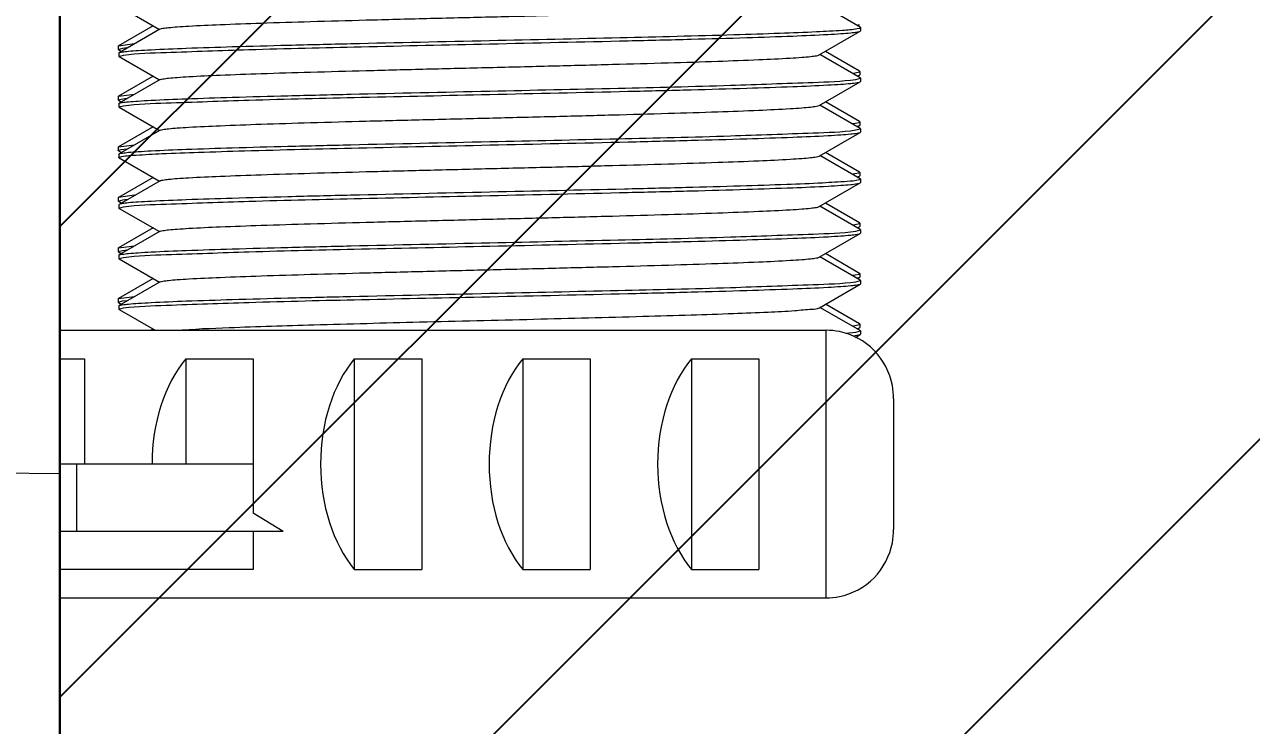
# Model space of a CAD drawing. Header units: millimetres. Extents: x 6110 to 6704, y -2661 to -1821.
# Drawn here: x 6597.21 to 6606.31, y -2371.53 to -2366.34 of the extents above; entities that cross this region are included whole.
import ezdxf

# ---------------------------------------------------------------- set-up
doc = ezdxf.new("R2010")
doc.units = ezdxf.units.MM
doc.header["$LTSCALE"] = 0.1
doc.layers.get('0').update_dxf_attribs({"lineweight": 15})
doc.layers.add('DIM', color=3, linetype='Continuous', lineweight=9)
doc.layers.add('hatch', color=2, linetype='Continuous')
doc.styles.get("Standard").update_dxf_attribs({"font": 'arial.ttf'})
doc.dimstyles.new('ISO-25', dxfattribs={"dimtxt": 2.5, "dimasz": 2.5, "dimexe": 1.25, "dimexo": 0.625, "dimtad": 1, "dimlfac": 5, "dimtxsty": 'Standard', "dimcen": 2.5, "dimadec": 0, "dimazin": 0, "dimtfac": 1, "dimtmove": 0, "dimatfit": 3, "dimfxl": 0, "dimarcsym": 0})

# ---------------------------------------------------------------- blocks, each defined once
blk = doc.blocks.new('*D73')
at = {"layer": 'Defpoints', "color": 0}
for p in [(6597.4737, -2347.1671), (6597.4668, -2377.265), (6632.3533, -2377.265)]:
    blk.add_point(p, dxfattribs=at)
at = {"layer": 'DIM', "color": 0, "lineweight": -2}
for p, q in [((6598.0987, -2347.1671), (6633.6033, -2347.1671)), ((6632.3533, -2351.1671), (6632.3533, -2373.265)), ((6598.0918, -2377.265), (6633.6033, -2377.265))]:
    blk.add_line(p, q, dxfattribs=at)
at = {"layer": 'DIM', "color": 0}
for points in [[(6631.6866, -2351.1671), (6633.0199, -2351.1671), (6632.3533, -2347.1671)], [(6631.6866, -2373.265), (6633.0199, -2373.265), (6632.3533, -2377.265)]]:
    blk.add_solid(points, dxfattribs=at)
at = {"layer": 'DIM', "color": 0, "insert": (6629.686, -2362.2161), "char_height": 4, "attachment_point": 5, "rotation": 90}
blk.add_mtext('120', dxfattribs=at)
blk = doc.blocks.new('*D99')
at = {"layer": 'Defpoints', "color": 0}
for p in [(6632.3533, -2377.265), (6566.7189, -2381.7823), (6632.3533, -2381.7823)]:
    blk.add_point(p, dxfattribs=at)
at = {"layer": 'DIM', "color": 0, "lineweight": -2}
for p, q in [((6632.3533, -2372.265), (6632.3533, -2367.265)), ((6631.7283, -2377.265), (6631.1033, -2377.265)), ((6632.3533, -2377.265), (6632.3533, -2381.7823)), ((6567.3439, -2381.7823), (6633.6033, -2381.7823)), ((6632.3533, -2386.7823), (6632.3533, -2399.7342))]:
    blk.add_line(p, q, dxfattribs=at)
at = {"layer": 'DIM', "color": 0}
for points in [[(6631.5199, -2372.265), (6633.1866, -2372.265), (6632.3533, -2377.265)], [(6631.5199, -2386.7823), (6633.1866, -2386.7823), (6632.3533, -2381.7823)]]:
    blk.add_solid(points, dxfattribs=at)
at = {"layer": 'DIM', "color": 0, "insert": (6629.1754, -2395.7583), "char_height": 5, "attachment_point": 5, "rotation": 90}
blk.add_mtext('18', dxfattribs=at)

msp = doc.modelspace()

# ---------------------------------------------------------------- hatches: boundary and pattern name
at = {"layer": 'hatch'}
h = msp.add_hatch(dxfattribs=at)
h.set_pattern_fill('ANSI31', color=256, scale=0.777568)
h.set_pattern_definition([(45, (5809.2703, -2562.4971), (-1.7456907, 1.7456907), [])])
edge = h.paths.add_edge_path()
edge.add_spline(control_points=[(6597.4753, -2327.6311), (6597.5331, -2327.6451), (6597.6353, -2327.6615), (6597.7761, -2327.6615), (6597.8566, -2327.6514), (6597.8936, -2327.6448)], knot_values=[0, 0, 0, 0, 0.423775, 0.732216, 1, 1, 1, 1], degree=3, periodic=0)
edge.add_line((6597.5166, -2327.6369), (6597.9333, -2327.6369))
edge.add_arc((6597.7003, -2326.5693), 1.0927, 280.19055, 282.31636, ccw=False)
edge.add_spline(control_points=[(6597.8936, -2327.6448), (6597.8566, -2327.6514), (6597.7761, -2327.6615), (6597.6353, -2327.6615), (6597.5331, -2327.6451), (6597.4753, -2327.6311)], knot_values=[0, 0, 0, 0, 0.267784, 0.576225, 1, 1, 1, 1], degree=3, periodic=0)
edge.add_line((6597.4668, -2327.6762), (6597.4668, -2329.6212))
edge.add_line((6597.4668, -2329.6212), (6597.5166, -2329.6212))
edge.add_spline(control_points=[(6597.8936, -2329.6133), (6597.8566, -2329.6067), (6597.7761, -2329.5966), (6597.6353, -2329.5966), (6597.5331, -2329.613), (6597.4753, -2329.627)], knot_values=[0, 0, 0, 0, 0.267789, 0.576235, 1, 1, 1, 1], degree=3, periodic=0)
edge.add_line((6599.0317, -2329.4097), (6599.2169, -2329.4097))
edge.add_ellipse((6599.6335, -2328.629), major_axis=(0, -1), ratio=0.666667, start_angle=218.68219, end_angle=321.31781, ccw=False)
edge.add_line((6598.6491, -2327.6369), (6597.5166, -2327.6369))
edge.add_spline(control_points=[(6597.4753, -2327.6311), (6597.5331, -2327.6451), (6597.6353, -2327.6615), (6597.7761, -2327.6615), (6597.8566, -2327.6514), (6597.8936, -2327.6448)], knot_values=[0, 0, 0, 0, 0.423775, 0.732216, 1, 1, 1, 1], degree=3, periodic=0)
edge.add_arc((6597.7003, -2326.5693), 1.0927, 280.19055, 282.31636)
edge.add_line((6597.9333, -2327.6369), (6605.717, -2327.6369))
edge.add_line((6605.717, -2327.6369), (6605.717, -2329.6212))
edge.add_line((6605.717, -2329.6212), (6597.5166, -2329.6212))
edge.add_spline(control_points=[(6597.8936, -2329.6133), (6597.8566, -2329.6067), (6597.7761, -2329.5966), (6597.6353, -2329.5966), (6597.5331, -2329.613), (6597.4753, -2329.627)], knot_values=[0, 0, 0, 0, 0.267789, 0.576235, 1, 1, 1, 1], degree=3, periodic=0)
edge.add_line((6597.4753, -2329.627), (6597.4668, -2329.6291))
edge.add_line((6597.4668, -2329.6291), (6597.4668, -2342.6294))
edge.add_line((6597.4668, -2342.6294), (6597.4753, -2342.6314))
edge.add_spline(control_points=[(6597.4753, -2342.6314), (6597.5331, -2342.6454), (6597.6353, -2342.6618), (6597.7761, -2342.6618), (6597.8566, -2342.6518), (6597.8936, -2342.6451)], knot_values=[0, 0, 0, 0, 0.423775, 0.732216, 1, 1, 1, 1], degree=3, periodic=0)
edge.add_line((6597.5166, -2342.6372), (6597.9333, -2342.6372))
edge.add_arc((6597.7003, -2341.5697), 1.0927, 280.19055, 282.31636, ccw=False)
edge.add_spline(control_points=[(6597.8936, -2342.6451), (6597.8566, -2342.6518), (6597.7761, -2342.6618), (6597.6353, -2342.6618), (6597.5331, -2342.6454), (6597.4753, -2342.6314)], knot_values=[0, 0, 0, 0, 0.267784, 0.576225, 1, 1, 1, 1], degree=3, periodic=0)
edge.add_line((6597.4668, -2342.6765), (6597.4668, -2344.6216))
edge.add_line((6597.4668, -2344.6216), (6597.5166, -2344.6216))
edge.add_spline(control_points=[(6597.8936, -2344.6136), (6597.8566, -2344.607), (6597.7761, -2344.5969), (6597.6353, -2344.5969), (6597.5331, -2344.6133), (6597.4753, -2344.6273)], knot_values=[0, 0, 0, 0, 0.267789, 0.576235, 1, 1, 1, 1], degree=3, periodic=0)
edge.add_line((6599.0317, -2344.41), (6599.2169, -2344.41))
edge.add_ellipse((6599.6335, -2343.6294), major_axis=(0, -1), ratio=0.666667, start_angle=218.68219, end_angle=321.31781, ccw=False)
edge.add_line((6598.6491, -2342.6372), (6597.5166, -2342.6372))
edge.add_spline(control_points=[(6597.4753, -2342.6314), (6597.5331, -2342.6454), (6597.6353, -2342.6618), (6597.7761, -2342.6618), (6597.8566, -2342.6518), (6597.8936, -2342.6451)], knot_values=[0, 0, 0, 0, 0.423775, 0.732216, 1, 1, 1, 1], degree=3, periodic=0)
edge.add_arc((6597.7003, -2341.5697), 1.0927, 280.19055, 282.31636)
edge.add_line((6597.9333, -2342.6372), (6605.717, -2342.6372))
edge.add_line((6605.717, -2342.6372), (6605.717, -2344.6216))
edge.add_line((6605.717, -2344.6216), (6597.5166, -2344.6216))
edge.add_spline(control_points=[(6597.8936, -2344.6136), (6597.8566, -2344.607), (6597.7761, -2344.5969), (6597.6353, -2344.5969), (6597.5331, -2344.6133), (6597.4753, -2344.6273)], knot_values=[0, 0, 0, 0, 0.267789, 0.576235, 1, 1, 1, 1], degree=3, periodic=0)
edge.add_line((6597.4753, -2344.6273), (6597.4668, -2344.6294))
edge.add_line((6597.4668, -2344.6294), (6597.4668, -2580.4433))
edge.add_line((6597.4668, -2580.4433), (6610.0143, -2580.4433))
edge.add_line((6610.0143, -2580.4433), (6610.0143, -2004.0771))
edge.add_line((6610.0143, -2004.0771), (6597.4668, -2004.0771))
edge.add_line((6597.4668, -2004.0771), (6597.4668, -2327.629))
edge.add_line((6597.4668, -2327.629), (6597.4753, -2327.6311))

# ---------------------------------------------------------------- linework, layer by layer
msp.add_line((6597.4668, -2580.4433), (6597.4668, -2003.4667))
at = {"color": 7, "linetype": 'Continuous'}
for p, q in [((6597.4737, -2459.113), (6597.4737, -2347.1671)), ((6597.9083, -2366.1986), (6598.2075, -2366.3714)), ((6603.4044, -2366.3555), (6603.1056, -2366.1829)), ((6598.1599, -2366.3439), (6597.9031, -2366.4922)), ((6598.2116, -2366.369), (6597.9083, -2366.5444)), ((6603.1011, -2366.5606), (6603.4044, -2366.3852)), ((6603.3823, -2366.3403), (6603.3993, -2366.3354)), ((6603.3824, -2366.366), (6603.4022, -2366.3613)), ((6603.3841, -2366.3441), (6603.3949, -2366.3379)), ((6603.4065, -2366.3579), (6603.4044, -2366.3555)), ((6603.4044, -2366.3852), (6603.4065, -2366.3829)), ((6603.4065, -2366.3579), (6603.4065, -2366.3829)), ((6597.9031, -2366.4922), (6598.0214, -2366.4772)), ((6597.9013, -2366.4943), (6597.9031, -2366.4922)), ((6597.9013, -2366.4943), (6597.9013, -2366.5193)), ((6597.9013, -2366.5193), (6597.9351, -2366.5102)), ((6597.9031, -2366.5214), (6597.9013, -2366.5193)), ((6597.9031, -2366.5214), (6597.9273, -2366.5355)), ((6597.9065, -2366.5465), (6597.9083, -2366.5444)), ((6597.9065, -2366.5465), (6597.9065, -2366.5715)), ((6597.9065, -2366.5715), (6597.9404, -2366.5624)), ((6597.9351, -2366.5102), (6597.9656, -2366.5068)), ((6603.4045, -2366.7305), (6603.1057, -2366.5579)), ((6603.3992, -2366.6806), (6603.1463, -2366.5344)), ((6597.9083, -2366.5736), (6597.9065, -2366.5715)), ((6597.9083, -2366.5736), (6598.2076, -2366.7464)), ((6598.1599, -2366.7189), (6597.903, -2366.8672)), ((6598.2117, -2366.744), (6597.9084, -2366.9194)), ((6603.3491, -2366.695), (6603.3674, -2366.6927)), ((6603.3674, -2366.6927), (6603.3986, -2366.6857)), ((6603.3727, -2366.7425), (6603.4065, -2366.7329)), ((6603.3823, -2366.7152), (6603.3992, -2366.7104)), ((6603.3841, -2366.7191), (6603.395, -2366.7128)), ((6603.4012, -2366.683), (6603.3992, -2366.6806)), ((6603.3992, -2366.7104), (6603.4012, -2366.708)), ((6603.4012, -2366.683), (6603.4012, -2366.708)), ((6603.4065, -2366.7329), (6603.4045, -2366.7305)), ((6603.4065, -2366.7329), (6603.4065, -2366.7579)), ((6603.1012, -2366.9356), (6603.4045, -2366.7602)), ((6603.4045, -2366.7602), (6603.4065, -2366.7579)), ((6597.9012, -2366.8693), (6597.903, -2366.8672)), ((6597.9012, -2366.8693), (6597.9012, -2366.8943)), ((6597.9012, -2366.8943), (6597.9351, -2366.8852)), ((6597.903, -2366.8964), (6597.9012, -2366.8943)), ((6597.903, -2366.8672), (6598.0216, -2366.8521)), ((6597.903, -2366.8964), (6597.9274, -2366.9105)), ((6597.9066, -2366.9215), (6597.9084, -2366.9194)), ((6597.9066, -2366.9215), (6597.9066, -2366.9465)), ((6597.9351, -2366.8852), (6597.9657, -2366.8818)), ((6603.4046, -2367.1055), (6603.1058, -2366.9329)), ((6603.3991, -2367.0556), (6603.1463, -2366.9095)), ((6597.9066, -2366.9465), (6597.9404, -2366.9374)), ((6597.9084, -2366.9486), (6597.9066, -2366.9465)), ((6597.9084, -2366.9486), (6598.2076, -2367.1214)), ((6598.1599, -2367.0938), (6597.903, -2367.2422)), ((6603.3491, -2367.07), (6603.3673, -2367.0677)), ((6603.3673, -2367.0677), (6603.3986, -2367.0607)), ((6603.3728, -2367.1175), (6603.4066, -2367.1079)), ((6603.3824, -2367.0902), (6603.3991, -2367.0854)), ((6603.3842, -2367.094), (6603.395, -2367.0878)), ((6603.4012, -2367.058), (6603.3991, -2367.0556)), ((6603.3991, -2367.0854), (6603.4012, -2367.083)), ((6603.4012, -2367.058), (6603.4012, -2367.083)), ((6603.4066, -2367.1079), (6603.4046, -2367.1055)), ((6603.4066, -2367.1079), (6603.4066, -2367.1329)), ((6598.2118, -2367.119), (6597.9085, -2367.2944)), ((6603.1013, -2367.3106), (6603.4046, -2367.1352)), ((6603.4046, -2367.1352), (6603.4066, -2367.1329)), ((6597.9011, -2367.2443), (6597.903, -2367.2422)), ((6597.9011, -2367.2443), (6597.9011, -2367.2693)), ((6597.9029, -2367.2714), (6597.9011, -2367.2693)), ((6597.9029, -2367.2714), (6597.9274, -2367.2856)), ((6597.903, -2367.2422), (6598.0217, -2367.2271)), ((6597.9056, -2367.266), (6597.9228, -2367.262)), ((6597.9067, -2367.2965), (6597.9085, -2367.2944)), ((6597.9067, -2367.2965), (6597.9067, -2367.3215)), ((6597.9228, -2367.262), (6597.9649, -2367.2568)), ((6603.399, -2367.4306), (6603.1463, -2367.2845)), ((6597.9085, -2367.3236), (6597.9067, -2367.3215)), ((6597.9085, -2367.3236), (6598.2077, -2367.4964)), ((6597.9111, -2367.3182), (6597.9283, -2367.3142)), ((6603.4046, -2367.4805), (6603.1058, -2367.3079)), ((6598.1599, -2367.4688), (6597.9029, -2367.6172)), ((6603.3914, -2367.4382), (6603.3511, -2367.4447)), ((6603.3824, -2367.4652), (6603.399, -2367.4604)), ((6603.3842, -2367.4689), (6603.395, -2367.4627)), ((6603.4011, -2367.433), (6603.3914, -2367.4382)), ((6603.399, -2367.4306), (6603.4011, -2367.433)), ((6603.399, -2367.4604), (6603.4011, -2367.458)), ((6603.4011, -2367.433), (6603.4011, -2367.458)), ((6598.2119, -2367.494), (6597.9086, -2367.6694)), ((6603.1013, -2367.6856), (6603.4046, -2367.5102)), ((6603.4067, -2367.4829), (6603.397, -2367.488)), ((6603.4046, -2367.4805), (6603.4067, -2367.4829)), ((6603.4046, -2367.5102), (6603.4067, -2367.5079)), ((6603.4067, -2367.4829), (6603.4067, -2367.5079)), ((6597.9029, -2367.6172), (6597.901, -2367.6193)), ((6597.901, -2367.6193), (6597.901, -2367.6443)), ((6597.901, -2367.6443), (6597.9349, -2367.6352)), ((6597.9029, -2367.6464), (6597.901, -2367.6443)), ((6598.0223, -2367.6021), (6597.9029, -2367.6172)), ((6597.9029, -2367.6464), (6597.9275, -2367.6607)), ((6597.9349, -2367.6352), (6597.9659, -2367.6317)), ((6603.3989, -2367.8056), (6603.1463, -2367.6596)), ((6597.9086, -2367.6694), (6597.9067, -2367.6715)), ((6597.9067, -2367.6715), (6597.9067, -2367.6965)), ((6597.9067, -2367.6965), (6597.9406, -2367.6874)), ((6597.9086, -2367.6986), (6597.9067, -2367.6965)), ((6597.9086, -2367.6986), (6598.2078, -2367.8714)), ((6603.4047, -2367.8555), (6603.1059, -2367.6829)), ((6603.3492, -2367.8199), (6603.3671, -2367.8177)), ((6603.3671, -2367.8177), (6603.3986, -2367.8106)), ((6603.3825, -2367.8401), (6603.3989, -2367.8354)), ((6603.3843, -2367.8439), (6603.3951, -2367.8376)), ((6603.401, -2367.808), (6603.3989, -2367.8056)), ((6603.3989, -2367.8354), (6603.401, -2367.833)), ((6603.401, -2367.808), (6603.401, -2367.833)), ((6598.1599, -2367.8437), (6597.9028, -2367.9922)), ((6598.212, -2367.869), (6597.9086, -2368.0444)), ((6603.1014, -2368.0606), (6603.4047, -2367.8852)), ((6603.3729, -2367.8675), (6603.4068, -2367.8579)), ((6603.4068, -2367.8579), (6603.4047, -2367.8555)), ((6603.4047, -2367.8852), (6603.4068, -2367.8829)), ((6603.4068, -2367.8579), (6603.4068, -2367.8829)), ((6597.901, -2367.9943), (6597.9028, -2367.9922)), ((6597.901, -2367.9943), (6597.901, -2368.0193)), ((6597.901, -2368.0193), (6597.9348, -2368.0102)), ((6597.9028, -2368.0214), (6597.901, -2368.0193)), ((6597.9028, -2367.9922), (6598.022, -2367.9771)), ((6597.9028, -2368.0214), (6597.9275, -2368.0357)), ((6597.9348, -2368.0102), (6597.966, -2368.0067)), ((6597.9068, -2368.0465), (6597.9086, -2368.0444)), ((6597.9068, -2368.0465), (6597.9068, -2368.0715)), ((6597.9068, -2368.0715), (6597.9407, -2368.0624)), ((6597.9086, -2368.0736), (6597.9068, -2368.0715)), ((6597.9086, -2368.0736), (6598.2079, -2368.2464)), ((6603.4048, -2368.2305), (6603.106, -2368.0579)), ((6603.3989, -2368.1806), (6603.1463, -2368.0346)), ((6603.3671, -2368.1927), (6603.3986, -2368.1856)), ((6603.4009, -2368.183), (6603.3989, -2368.1806)), ((6603.4009, -2368.183), (6603.4009, -2368.208)), ((6598.1599, -2368.2187), (6597.9027, -2368.3672)), ((6598.212, -2368.244), (6597.9087, -2368.4194)), ((6603.1015, -2368.4356), (6603.4048, -2368.2602)), ((6603.373, -2368.2425), (6603.4068, -2368.2329)), ((6603.3825, -2368.2151), (6603.3989, -2368.2104)), ((6603.3843, -2368.2188), (6603.3951, -2368.2126)), ((6603.3989, -2368.2104), (6603.4009, -2368.208)), ((6603.4068, -2368.2329), (6603.4048, -2368.2305)), ((6603.4048, -2368.2602), (6603.4069, -2368.2579)), ((6603.4068, -2368.2329), (6603.4069, -2368.2579)), ((6597.9009, -2368.3693), (6597.9027, -2368.3672)), ((6597.9009, -2368.3693), (6597.9009, -2368.3943)), ((6597.9009, -2368.3943), (6597.9347, -2368.3852)), ((6597.9027, -2368.3672), (6598.0222, -2368.3521)), ((6597.9347, -2368.3852), (6597.966, -2368.3817)), ((6597.9027, -2368.3964), (6597.9009, -2368.3943)), ((6597.9027, -2368.3964), (6597.9275, -2368.4108)), ((6597.9069, -2368.4215), (6597.9087, -2368.4194)), ((6597.9069, -2368.4215), (6597.9069, -2368.4465)), ((6597.9069, -2368.4465), (6597.9407, -2368.4374)), ((6597.9087, -2368.4486), (6597.9069, -2368.4465)), ((6597.9087, -2368.4486), (6598.1764, -2368.6032)), ((6603.4049, -2368.6055), (6603.1061, -2368.4329)), ((6603.3988, -2368.5556), (6603.1463, -2368.4097)), ((6603.367, -2368.5677), (6603.3986, -2368.5605)), ((6603.4008, -2368.558), (6603.3988, -2368.5556)), ((6603.4008, -2368.558), (6603.4008, -2368.583)), ((6597.4737, -2368.6032), (6603.1524, -2368.6032)), ((6598.1599, -2368.5937), (6598.1433, -2368.6032)), ((6603.1524, -2370.5875), (6603.1524, -2368.6032)), ((6603.2955, -2368.6254), (6603.3731, -2368.6175)), ((6603.3556, -2368.6447), (6603.4049, -2368.6352)), ((6603.3697, -2368.6556), (6603.4049, -2368.6352)), ((6603.3731, -2368.6175), (6603.4069, -2368.6079)), ((6603.3826, -2368.5901), (6603.3988, -2368.5854)), ((6603.3843, -2368.5937), (6603.3952, -2368.5875)), ((6603.3988, -2368.5854), (6603.4008, -2368.583)), ((6603.4069, -2368.6079), (6603.4049, -2368.6055)), ((6603.4049, -2368.6352), (6603.4069, -2368.6329)), ((6603.4069, -2368.6079), (6603.4069, -2368.6329)), ((6597.4737, -2368.8148), (6597.6524, -2368.8148)), ((6597.6524, -2368.8148), (6597.6524, -2369.5954)), ((6598.4024, -2368.8148), (6598.9024, -2368.8148)), ((6598.4024, -2368.8148), (6598.4024, -2369.5954)), ((6598.9024, -2368.8148), (6598.9024, -2369.5954)), ((6599.6524, -2368.8148), (6600.1524, -2368.8148)), ((6599.6524, -2368.8148), (6599.6524, -2370.376)), ((6600.1524, -2368.8148), (6600.1524, -2370.376)), ((6600.9024, -2368.8148), (6601.4024, -2368.8148)), ((6600.9024, -2368.8148), (6600.9024, -2370.376)), ((6601.4024, -2368.8148), (6601.4024, -2370.376)), ((6602.1524, -2368.8148), (6602.6524, -2368.8148)), ((6602.1524, -2368.8148), (6602.1524, -2370.376)), ((6602.6524, -2368.8148), (6602.6524, -2370.376)), ((6603.6524, -2369.1113), (6603.6524, -2370.0795)), ((6597.4737, -2369.6674), (6564.9301, -2369.3834)), ((6598.9024, -2369.5954), (6597.4737, -2369.5954)), ((6597.5914, -2369.5954), (6597.5914, -2370.0954)), ((6598.9024, -2369.5954), (6598.9024, -2369.9597)), ((6599.1258, -2370.0954), (6598.9024, -2369.9597)), ((6599.1258, -2370.0954), (6597.4737, -2370.0954)), ((6598.9024, -2370.0954), (6598.9024, -2370.376)), ((6598.9024, -2370.376), (6597.4737, -2370.376)), ((6599.6524, -2370.376), (6600.1524, -2370.376)), ((6600.9024, -2370.376), (6601.4024, -2370.376)), ((6602.1524, -2370.376), (6602.6524, -2370.376)), ((6597.4737, -2370.5875), (6603.1524, -2370.5875))]:
    msp.add_line(p, q, dxfattribs=at)
for centre, radius, start, end in [((6603.2727, -2367.5238), 0.6755, 276.50491, 278.02904), ((6603.2728, -2367.8999), 0.6744, 276.51282, 278.02982), ((6603.1523, -2369.1008), 0.4976, 78.66069, 89.98322), ((6603.1262, -2369.1111), 0.5262, 359.9881, 10.87947), ((6603.1262, -2370.0796), 0.5262, 349.12053, 0.0119), ((6603.1523, -2370.09), 0.4976, 270.01678, 281.33931)]:
    msp.add_arc(centre, radius, start, end, dxfattribs=at)
for centre, end_param in [((6598.8191, -2369.5954), 1.570796), ((6600.0691, -2369.5954), 2.466461), ((6601.3191, -2369.5954), 2.466461), ((6602.5691, -2369.5954), 2.466461)]:
    msp.add_ellipse(centre, major_axis=(0, 1), ratio=0.666667, start_param=0.675132, end_param=end_param, dxfattribs=at)
for points, knots in [([(6598.2116, -2366.369), (6598.2178, -2366.3654), (6598.2399, -2366.3625), (6598.2822, -2366.3565), (6598.3469, -2366.3517), (6598.4739, -2366.3434), (6598.6812, -2366.3341), (6598.9817, -2366.3232), (6599.3433, -2366.3122), (6599.7526, -2366.3011), (6600.1948, -2366.2899), (6600.6538, -2366.2786), (6601.1129, -2366.2673), (6601.5554, -2366.256), (6601.9652, -2366.2446), (6602.3273, -2366.2333), (6602.6286, -2366.222), (6602.8366, -2366.2124), (6602.9643, -2366.2037), (6603.0295, -2366.1986), (6603.0723, -2366.1925), (6603.0947, -2366.1892), (6603.101, -2366.1856)], [0, 0, 0, 0, 0.00439, 0.013218, 0.026459, 0.044005, 0.09135, 0.153549, 0.228348, 0.313027, 0.404507, 0.499462, 0.594436, 0.685976, 0.770752, 0.845681, 0.908041, 0.95557, 0.973216, 0.98656, 0.995498, 1, 1, 1, 1]), ([(6600.6565, -2366.4537), (6600.9791, -2366.4466), (6601.583, -2366.4333), (6602.3006, -2366.4156), (6602.7859, -2366.4001), (6603.0545, -2366.39), (6603.2455, -2366.3791), (6603.3465, -2366.372), (6603.3824, -2366.366)], [0, 0, 0, 0, 0.354882, 0.664388, 0.789386, 0.888955, 0.959903, 1, 1, 1, 1]), ([(6600.6565, -2366.4787), (6600.9991, -2366.4712), (6601.4973, -2366.4603), (6602.1328, -2366.4446), (6602.5399, -2366.4333), (6602.878, -2366.4219), (6603.1111, -2366.4122), (6603.2537, -2366.4035), (6603.3261, -2366.3984), (6603.3731, -2366.3921), (6603.3976, -2366.3891), (6603.4044, -2366.3852)], [0, 0, 0, 0, 0.373761, 0.543507, 0.693389, 0.817936, 0.912607, 0.947622, 0.973976, 0.991458, 1, 1, 1, 1]), ([(6603.4022, -2366.3613), (6603.4025, -2366.3611), (6603.4032, -2366.3609), (6603.4038, -2366.3606), (6603.4041, -2366.3604)], [0, 0, 0, 0, 0.529897, 1, 1, 1, 1]), ([(6603.4041, -2366.3604), (6603.4047, -2366.3601), (6603.4058, -2366.3595), (6603.4065, -2366.3583), (6603.4065, -2366.3579)], [0, 0, 0, 0, 0.609385, 1, 1, 1, 1]), ([(6597.9083, -2366.5444), (6597.9149, -2366.5405), (6597.9392, -2366.5379), (6597.9857, -2366.5317), (6598.0578, -2366.527), (6598.2001, -2366.5186), (6598.4329, -2366.5094), (6598.771, -2366.4984), (6599.1784, -2366.4875), (6599.8146, -2366.4721), (6600.3134, -2366.4612), (6600.6565, -2366.4537)], [0, 0, 0, 0, 0.008332, 0.025641, 0.051856, 0.086762, 0.181308, 0.305846, 0.455821, 0.625742, 1, 1, 1, 1]), ([(6597.9404, -2366.5624), (6598.0452, -2366.5482), (6598.3562, -2366.5392), (6598.9438, -2366.5167), (6599.7439, -2366.4992), (6600.3392, -2366.4857), (6600.6565, -2366.4787)], [0, 0, 0, 0, 0.11681, 0.342641, 0.649679, 1, 1, 1, 1]), ([(6598.2117, -2366.744), (6598.2179, -2366.7404), (6598.24, -2366.7374), (6598.2822, -2366.7315), (6598.347, -2366.7267), (6598.474, -2366.7184), (6598.6813, -2366.7091), (6598.9818, -2366.6982), (6599.3434, -2366.6872), (6599.7527, -2366.6761), (6600.1949, -2366.6649), (6600.6539, -2366.6536), (6601.113, -2366.6423), (6601.5555, -2366.631), (6601.9653, -2366.6196), (6602.3274, -2366.6083), (6602.6287, -2366.597), (6602.8367, -2366.5874), (6602.9644, -2366.5787), (6603.0296, -2366.5736), (6603.0724, -2366.5675), (6603.0947, -2366.5642), (6603.1011, -2366.5606)], [0, 0, 0, 0, 0.004388, 0.013218, 0.026458, 0.044004, 0.091349, 0.153548, 0.228347, 0.313026, 0.404506, 0.499461, 0.594435, 0.685975, 0.770751, 0.84568, 0.90804, 0.95557, 0.973216, 0.98656, 0.995498, 1, 1, 1, 1]), ([(6600.6566, -2366.8287), (6600.9738, -2366.8218), (6601.5691, -2366.8081), (6602.3693, -2366.7902), (6602.9568, -2366.7668), (6603.2679, -2366.7574), (6603.3727, -2366.7425)], [0, 0, 0, 0, 0.350306, 0.657337, 0.883169, 1, 1, 1, 1]), ([(6603.3986, -2366.6857), (6603.3993, -2366.6854), (6603.4004, -2366.6847), (6603.4012, -2366.6835), (6603.4012, -2366.683)], [0, 0, 0, 0, 0.61558, 1, 1, 1, 1]), ([(6597.9084, -2366.9194), (6597.915, -2366.9155), (6597.9393, -2366.9129), (6597.9857, -2366.9067), (6598.0579, -2366.902), (6598.2001, -2366.8936), (6598.433, -2366.8844), (6598.7711, -2366.8734), (6599.1785, -2366.8625), (6599.8147, -2366.8471), (6600.3135, -2366.8362), (6600.6566, -2366.8287)], [0, 0, 0, 0, 0.008332, 0.025641, 0.051856, 0.086762, 0.181308, 0.305846, 0.455821, 0.625742, 1, 1, 1, 1]), ([(6600.6566, -2366.8537), (6600.9991, -2366.8462), (6601.4973, -2366.8353), (6602.1329, -2366.8196), (6602.54, -2366.8083), (6602.8781, -2366.7969), (6603.1111, -2366.7872), (6603.2537, -2366.7785), (6603.3262, -2366.7734), (6603.3732, -2366.7671), (6603.3977, -2366.7641), (6603.4045, -2366.7602)], [0, 0, 0, 0, 0.373761, 0.543507, 0.693389, 0.817936, 0.912607, 0.947622, 0.973976, 0.991458, 1, 1, 1, 1]), ([(6597.9404, -2366.9374), (6598.0453, -2366.9232), (6598.3563, -2366.9142), (6598.9439, -2366.8917), (6599.744, -2366.8742), (6600.3393, -2366.8607), (6600.6566, -2366.8537)], [0, 0, 0, 0, 0.11681, 0.342641, 0.649679, 1, 1, 1, 1]), ([(6598.2118, -2367.119), (6598.218, -2367.1154), (6598.2401, -2367.1125), (6598.2823, -2367.1065), (6598.347, -2367.1017), (6598.4741, -2367.0934), (6598.6814, -2367.0841), (6598.9819, -2367.0732), (6599.3434, -2367.0622), (6599.7527, -2367.0511), (6600.195, -2367.0399), (6600.654, -2367.0286), (6601.1131, -2367.0173), (6601.5556, -2367.006), (6601.9653, -2366.9946), (6602.3275, -2366.9833), (6602.6288, -2366.972), (6602.8368, -2366.9624), (6602.9644, -2366.9537), (6603.0297, -2366.9486), (6603.0724, -2366.9425), (6603.0948, -2366.9392), (6603.1012, -2366.9356)], [0, 0, 0, 0, 0.004388, 0.013217, 0.026459, 0.044004, 0.091348, 0.153548, 0.228346, 0.313026, 0.404506, 0.49946, 0.594435, 0.685975, 0.770751, 0.84568, 0.90804, 0.95557, 0.973214, 0.98656, 0.995496, 1, 1, 1, 1]), ([(6603.3986, -2367.0607), (6603.3993, -2367.0603), (6603.4004, -2367.0597), (6603.4012, -2367.0585), (6603.4012, -2367.058)], [0, 0, 0, 0, 0.613762, 1, 1, 1, 1]), ([(6597.9085, -2367.2944), (6597.9151, -2367.2905), (6597.9393, -2367.2879), (6597.9858, -2367.2817), (6598.0579, -2367.277), (6598.2002, -2367.2686), (6598.4331, -2367.2594), (6598.7712, -2367.2484), (6599.1785, -2367.2375), (6599.8148, -2367.2221), (6600.3136, -2367.2112), (6600.6566, -2367.2037)], [0, 0, 0, 0, 0.008332, 0.025641, 0.051856, 0.086762, 0.181308, 0.305846, 0.455821, 0.625742, 1, 1, 1, 1]), ([(6600.6566, -2367.2037), (6600.9739, -2367.1968), (6601.5692, -2367.1831), (6602.3693, -2367.1652), (6602.9569, -2367.1418), (6603.268, -2367.1324), (6603.3728, -2367.1175)], [0, 0, 0, 0, 0.350306, 0.657337, 0.883169, 1, 1, 1, 1]), ([(6600.6566, -2367.2287), (6600.9992, -2367.2212), (6601.4974, -2367.2103), (6602.1329, -2367.1946), (6602.54, -2367.1833), (6602.8782, -2367.1719), (6603.1112, -2367.1622), (6603.2538, -2367.1535), (6603.3263, -2367.1484), (6603.3733, -2367.1421), (6603.3978, -2367.1391), (6603.4046, -2367.1352)], [0, 0, 0, 0, 0.373761, 0.543507, 0.693389, 0.817936, 0.912607, 0.947622, 0.973976, 0.991458, 1, 1, 1, 1]), ([(6597.9011, -2367.2693), (6597.9011, -2367.2688), (6597.9019, -2367.2677), (6597.903, -2367.2671), (6597.9037, -2367.2668)], [0, 0, 0, 0, 0.378663, 1, 1, 1, 1]), ([(6597.9037, -2367.2668), (6597.904, -2367.2667), (6597.9046, -2367.2664), (6597.9052, -2367.2661), (6597.9056, -2367.266)], [0, 0, 0, 0, 0.47208, 1, 1, 1, 1]), ([(6597.9283, -2367.3142), (6597.9635, -2367.3083), (6598.0631, -2367.3016), (6598.2525, -2367.2911), (6598.5204, -2367.2814), (6599.0065, -2367.2664), (6599.7264, -2367.2491), (6600.3326, -2367.2358), (6600.6566, -2367.2287)], [0, 0, 0, 0, 0.039134, 0.109439, 0.208684, 0.333658, 0.64385, 1, 1, 1, 1]), ([(6597.9067, -2367.3215), (6597.9067, -2367.321), (6597.9075, -2367.3199), (6597.9086, -2367.3193), (6597.9093, -2367.319)], [0, 0, 0, 0, 0.378727, 1, 1, 1, 1]), ([(6597.9093, -2367.319), (6597.9096, -2367.3188), (6597.9102, -2367.3185), (6597.9108, -2367.3183), (6597.9111, -2367.3182)], [0, 0, 0, 0, 0.472123, 1, 1, 1, 1]), ([(6598.2119, -2367.494), (6598.2181, -2367.4904), (6598.2401, -2367.4875), (6598.2824, -2367.4815), (6598.3471, -2367.4767), (6598.4742, -2367.4684), (6598.6815, -2367.4591), (6598.982, -2367.4482), (6599.3435, -2367.4372), (6599.7528, -2367.4261), (6600.195, -2367.4149), (6600.654, -2367.4036), (6601.1131, -2367.3923), (6601.5556, -2367.381), (6601.9654, -2367.3696), (6602.3276, -2367.3583), (6602.6289, -2367.347), (6602.8368, -2367.3374), (6602.9645, -2367.3287), (6603.0297, -2367.3236), (6603.0725, -2367.3175), (6603.0949, -2367.3142), (6603.1012, -2367.3106)], [0, 0, 0, 0, 0.00439, 0.013218, 0.02646, 0.044004, 0.091349, 0.153549, 0.228348, 0.313027, 0.404507, 0.499462, 0.594436, 0.685976, 0.770752, 0.845682, 0.908041, 0.955571, 0.973216, 0.986561, 0.995498, 1, 1, 1, 1]), ([(6603.397, -2367.488), (6603.3678, -2367.4957), (6603.2765, -2367.5011), (6603.098, -2367.5136), (6602.8345, -2367.5232), (6602.4965, -2367.5346), (6602.095, -2367.5455), (6601.4746, -2367.5608), (6600.9896, -2367.5714), (6600.6567, -2367.5787)], [0, 0, 0, 0, 0.033032, 0.099213, 0.19636, 0.32115, 0.469297, 0.635716, 1, 1, 1, 1]), ([(6600.6567, -2367.6037), (6600.9993, -2367.5962), (6601.4975, -2367.5853), (6602.133, -2367.5696), (6602.5401, -2367.5583), (6602.8783, -2367.5469), (6603.1113, -2367.5372), (6603.2539, -2367.5285), (6603.3264, -2367.5234), (6603.3733, -2367.5171), (6603.3979, -2367.5141), (6603.4046, -2367.5102)], [0, 0, 0, 0, 0.373761, 0.543507, 0.693389, 0.817936, 0.912607, 0.947622, 0.973976, 0.991458, 1, 1, 1, 1]), ([(6600.6567, -2367.5787), (6600.3136, -2367.5862), (6599.8148, -2367.5971), (6599.1786, -2367.6125), (6598.7712, -2367.6234), (6598.4331, -2367.6344), (6598.2003, -2367.6436), (6598.058, -2367.652), (6597.9859, -2367.6567), (6597.9394, -2367.6629), (6597.9152, -2367.6655), (6597.9086, -2367.6694)], [0, 0, 0, 0, 0.374264, 0.544187, 0.694158, 0.818695, 0.913241, 0.948145, 0.97436, 0.991669, 1, 1, 1, 1]), ([(6597.9406, -2367.6874), (6598.0455, -2367.6732), (6598.3564, -2367.6642), (6598.944, -2367.6417), (6599.7442, -2367.6242), (6600.3394, -2367.6107), (6600.6567, -2367.6037)], [0, 0, 0, 0, 0.11681, 0.342641, 0.649679, 1, 1, 1, 1]), ([(6598.212, -2367.869), (6598.2182, -2367.8654), (6598.2402, -2367.8624), (6598.2825, -2367.8565), (6598.3472, -2367.8517), (6598.4743, -2367.8434), (6598.6815, -2367.8341), (6598.9821, -2367.8232), (6599.3436, -2367.8122), (6599.7529, -2367.8011), (6600.1951, -2367.7899), (6600.6541, -2367.7786), (6601.1132, -2367.7673), (6601.5557, -2367.756), (6601.9655, -2367.7446), (6602.3276, -2367.7333), (6602.6289, -2367.722), (6602.8369, -2367.7124), (6602.9646, -2367.7037), (6603.0298, -2367.6986), (6603.0726, -2367.6925), (6603.095, -2367.6892), (6603.1013, -2367.6856)], [0, 0, 0, 0, 0.004388, 0.013218, 0.026458, 0.044004, 0.091349, 0.153549, 0.228347, 0.313026, 0.404506, 0.499461, 0.594436, 0.685976, 0.770751, 0.845681, 0.90804, 0.95557, 0.973216, 0.98656, 0.995498, 1, 1, 1, 1]), ([(6603.3986, -2367.8106), (6603.3992, -2367.8103), (6603.4003, -2367.8096), (6603.401, -2367.8085), (6603.401, -2367.808)], [0, 0, 0, 0, 0.61005, 1, 1, 1, 1]), ([(6600.6568, -2367.9537), (6600.9741, -2367.9468), (6601.5693, -2367.9331), (6602.3695, -2367.9152), (6602.957, -2367.8918), (6603.2681, -2367.8824), (6603.3729, -2367.8675)], [0, 0, 0, 0, 0.350306, 0.657337, 0.883169, 1, 1, 1, 1]), ([(6600.6568, -2367.9787), (6600.9994, -2367.9712), (6601.4976, -2367.9603), (6602.1331, -2367.9446), (6602.5402, -2367.9333), (6602.8783, -2367.9219), (6603.1114, -2367.9122), (6603.254, -2367.9035), (6603.3264, -2367.8984), (6603.3734, -2367.8921), (6603.3979, -2367.8891), (6603.4047, -2367.8852)], [0, 0, 0, 0, 0.373761, 0.543507, 0.693389, 0.817936, 0.912607, 0.947622, 0.973976, 0.991458, 1, 1, 1, 1]), ([(6597.9086, -2368.0444), (6597.9153, -2368.0405), (6597.9395, -2368.0379), (6597.986, -2368.0317), (6598.0581, -2368.027), (6598.2004, -2368.0186), (6598.4332, -2368.0094), (6598.7713, -2367.9984), (6599.1787, -2367.9875), (6599.8149, -2367.9721), (6600.3137, -2367.9612), (6600.6568, -2367.9537)], [0, 0, 0, 0, 0.008332, 0.025641, 0.051856, 0.086762, 0.181308, 0.305846, 0.455821, 0.625742, 1, 1, 1, 1]), ([(6597.9407, -2368.0624), (6598.0455, -2368.0482), (6598.3565, -2368.0392), (6598.9441, -2368.0167), (6599.7442, -2367.9992), (6600.3395, -2367.9857), (6600.6568, -2367.9787)], [0, 0, 0, 0, 0.11681, 0.342641, 0.649679, 1, 1, 1, 1]), ([(6598.212, -2368.244), (6598.2182, -2368.2404), (6598.2403, -2368.2375), (6598.2825, -2368.2315), (6598.3473, -2368.2267), (6598.4743, -2368.2184), (6598.6816, -2368.2091), (6598.9821, -2368.1982), (6599.3437, -2368.1872), (6599.753, -2368.1761), (6600.1952, -2368.1649), (6600.6542, -2368.1536), (6601.1133, -2368.1423), (6601.5558, -2368.131), (6601.9656, -2368.1196), (6602.3277, -2368.1083), (6602.629, -2368.097), (6602.837, -2368.0874), (6602.9647, -2368.0787), (6603.0299, -2368.0736), (6603.0727, -2368.0675), (6603.095, -2368.0642), (6603.1014, -2368.0606)], [0, 0, 0, 0, 0.004388, 0.013217, 0.026458, 0.044004, 0.091348, 0.153548, 0.228346, 0.313025, 0.404506, 0.49946, 0.594435, 0.685975, 0.77075, 0.84568, 0.90804, 0.95557, 0.973214, 0.98656, 0.995496, 1, 1, 1, 1]), ([(6603.3986, -2368.1856), (6603.3992, -2368.1852), (6603.4002, -2368.1846), (6603.4009, -2368.1835), (6603.4009, -2368.183)], [0, 0, 0, 0, 0.608158, 1, 1, 1, 1]), ([(6600.6569, -2368.3287), (6600.9741, -2368.3218), (6601.5694, -2368.3081), (6602.3696, -2368.2902), (6602.9571, -2368.2668), (6603.2682, -2368.2574), (6603.373, -2368.2425)], [0, 0, 0, 0, 0.350306, 0.657337, 0.883169, 1, 1, 1, 1]), ([(6600.6569, -2368.3537), (6600.9995, -2368.3462), (6601.4976, -2368.3353), (6602.1332, -2368.3196), (6602.5403, -2368.3083), (6602.8784, -2368.2969), (6603.1114, -2368.2872), (6603.2541, -2368.2785), (6603.3265, -2368.2734), (6603.3735, -2368.2671), (6603.398, -2368.2641), (6603.4048, -2368.2602)], [0, 0, 0, 0, 0.373761, 0.543507, 0.693389, 0.817936, 0.912607, 0.947622, 0.973976, 0.991458, 1, 1, 1, 1]), ([(6597.9087, -2368.4194), (6597.9153, -2368.4155), (6597.9396, -2368.4129), (6597.9861, -2368.4067), (6598.0582, -2368.402), (6598.2004, -2368.3936), (6598.4333, -2368.3844), (6598.7714, -2368.3734), (6599.1788, -2368.3625), (6599.815, -2368.3471), (6600.3138, -2368.3362), (6600.6569, -2368.3287)], [0, 0, 0, 0, 0.008332, 0.025641, 0.051856, 0.086762, 0.181308, 0.305846, 0.455821, 0.625742, 1, 1, 1, 1]), ([(6597.9407, -2368.4374), (6598.0456, -2368.4232), (6598.3566, -2368.4142), (6598.9442, -2368.3917), (6599.7443, -2368.3742), (6600.3396, -2368.3607), (6600.6569, -2368.3537)], [0, 0, 0, 0, 0.11681, 0.342641, 0.649679, 1, 1, 1, 1]), ([(6598.328, -2368.6032), (6598.4598, -2368.5929), (6598.8013, -2368.5793), (6599.4043, -2368.5599), (6600.1578, -2368.5408), (6600.9712, -2368.5209), (6601.6425, -2368.5039), (6602.1356, -2368.4894), (6602.4459, -2368.4794), (6602.7013, -2368.4681), (6602.8969, -2368.4608), (6603.0206, -2368.4461), (6603.0852, -2368.445), (6603.1015, -2368.4356)], [0, 0, 0, 0, 0.083002, 0.214557, 0.3789, 0.556309, 0.725491, 0.800543, 0.866141, 0.920303, 0.961399, 0.988205, 1, 1, 1, 1]), ([(6603.3986, -2368.5605), (6603.3992, -2368.5602), (6603.4002, -2368.5596), (6603.4008, -2368.5585), (6603.4008, -2368.558)], [0, 0, 0, 0, 0.606241, 1, 1, 1, 1]), ([(6603.643, -2369.0118), (6603.6245, -2368.916), (6603.5296, -2368.7308), (6603.3457, -2368.6321), (6603.2501, -2368.6129)], [0, 0, 0, 0, 0.500126, 1, 1, 1, 1]), ([(6603.2501, -2370.5778), (6603.3457, -2370.5586), (6603.5296, -2370.46), (6603.6245, -2370.2747), (6603.643, -2370.1789)], [0, 0, 0, 0, 0.499874, 1, 1, 1, 1])]:
    msp.add_open_spline(points, degree=3, knots=knots, dxfattribs=at)

# ---------------------------------------------------------------- dimensions: what is measured, and where the dimension line sits
at = {"layer": 'DIM'}
for base, p1, p2, text, override, picture, middle in [((6632.3533, -2377.265), (6597.4737, -2347.1671), (6597.4668, -2377.265), '120', {"dimtxt": 4, "dimasz": 4, "dimlfac": 4, "dimadec": 1, "dimfxl": 1.25}, '*D73', (6629.686, -2362.2161)), ((6632.3533, -2381.7823), (6632.3533, -2377.265), (6566.7189, -2381.7823), '18', {"dimtxt": 5, "dimasz": 5, "dimlfac": 4, "dimadec": 1, "dimfxl": 1.25, "dimtfill": 1}, '*D99', (6629.1754, -2395.7583))]:
    dim = msp.add_linear_dim(base=base, p1=p1, p2=p2, angle=90, text=text, dimstyle='ISO-25', override=override, dxfattribs=at)
    dim.commit()
    dim.dimension.update_dxf_attribs({"geometry": picture, "text_midpoint": middle})

doc.saveas('drawing.dxf')
